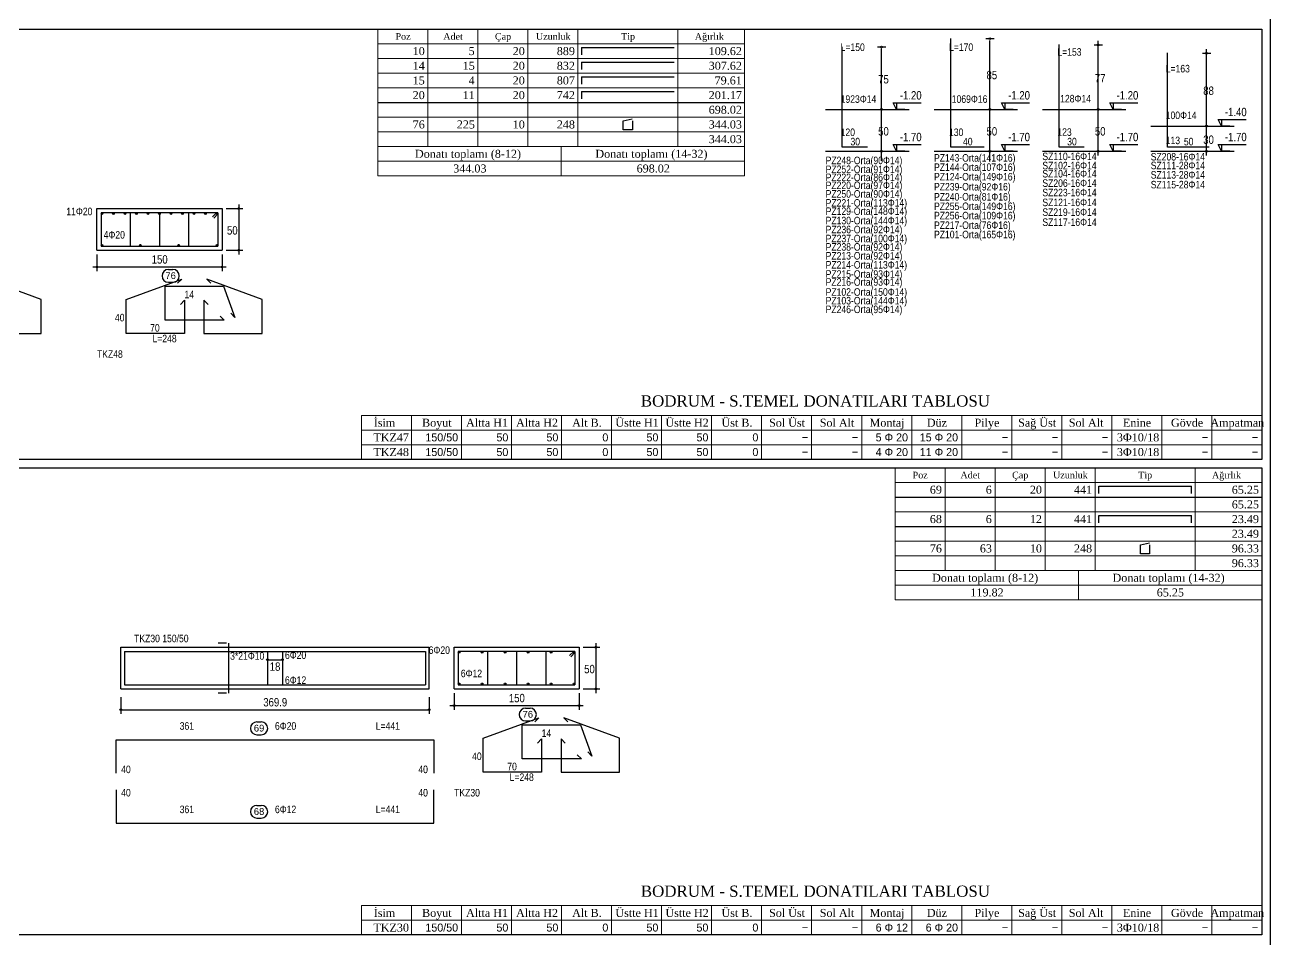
# Model space of a CAD drawing. Header units: metres. Extents: x 419734 to 420376, y 4564732 to 4565123.
# Drawn here: x 420154.2 to 420169.14, y 4565041.65 to 4565052.62 of the extents above; entities that cross this region are included whole.
import ezdxf

# ---------------------------------------------------------------- set-up
doc = ezdxf.new("R2010")
doc.units = ezdxf.units.M
for name, color, linetype in [('Standart', 7, 'Continuous'), ('SW_DIM', 33, 'Continuous'), ('SW_REINFORCEMENT', 7, 'Continuous'), ('SW_SEZIONI_CARPENTERIA', 4, 'Continuous'), ('SW_TXT_TESTI', 1, 'Continuous')]:
    doc.layers.add(name, color=color, linetype=linetype)
doc.styles.add('ACA_1', font='ARIALN.TTF')
doc.styles.add('arial_1_18', font='arial.ttf', dxfattribs={"height": 0.2})
doc.styles.add('SWS', font='ARIALN.TTF')
doc.styles.add('symbol_1_18', font='symbol.ttf', dxfattribs={"height": 0.2})
doc.styles.add('times new roman_1_18', font='times.ttf', dxfattribs={"height": 0.2})

msp = doc.modelspace()

# ---------------------------------------------------------------- linework, layer by layer
for points in [[(420099.1896, 4565062.86785), (420169.1396, 4565062.86785), (420169.1396, 4565020.82258), (420099.1896, 4565020.82258)], [(420137.27244, 4565052.56868), (420169.0396, 4565052.56868), (420169.0396, 4565047.40746), (420137.27244, 4565047.40746)], [(420152.58512, 4565047.30746), (420169.0396, 4565047.30746), (420169.0396, 4565041.70378), (420152.58512, 4565041.70378)]]:
    msp.add_lwpolyline(points, close=True)
at = {"layer": 'Standart', "color": 1, "linetype": 'Continuous', "lineweight": 5}
for points in [[(420158.43498, 4565052.56868), (420162.83498, 4565052.56868)], [(420158.43498, 4565052.56868), (420158.43498, 4565050.80868)], [(420159.03498, 4565052.56868), (420159.03498, 4565051.16068)], [(420159.63498, 4565052.56868), (420159.63498, 4565051.16068)], [(420160.23498, 4565052.56868), (420160.23498, 4565051.16068)], [(420160.83498, 4565052.56868), (420160.83498, 4565051.16068)], [(420162.03498, 4565052.56868), (420162.03498, 4565051.16068)], [(420162.83498, 4565052.56868), (420162.83498, 4565050.80868)], [(420158.43498, 4565052.39268), (420162.83498, 4565052.39268)], [(420158.43498, 4565052.21668), (420162.83498, 4565052.21668)], [(420158.43498, 4565052.04068), (420162.83498, 4565052.04068)], [(420158.43498, 4565051.86468), (420162.83498, 4565051.86468)], [(420158.43498, 4565051.51268), (420162.83498, 4565051.51268)], [(420158.43498, 4565051.33668), (420162.83498, 4565051.33668)], [(420158.43498, 4565051.16068), (420162.83498, 4565051.16068)], [(420160.63498, 4565051.16068), (420160.63498, 4565050.80868)], [(420158.43498, 4565050.98468), (420162.83498, 4565050.98468)], [(420158.43498, 4565050.80868), (420162.83498, 4565050.80868)], [(420158.2396, 4565047.93546), (420169.0396, 4565047.93546)], [(420158.2396, 4565047.93546), (420158.2396, 4565047.40746)], [(420158.8396, 4565047.93546), (420158.8396, 4565047.40746)], [(420159.4396, 4565047.93546), (420159.4396, 4565047.40746)], [(420160.0396, 4565047.93546), (420160.0396, 4565047.40746)], [(420160.6396, 4565047.93546), (420160.6396, 4565047.40746)], [(420161.2396, 4565047.93546), (420161.2396, 4565047.40746)], [(420161.8396, 4565047.93546), (420161.8396, 4565047.40746)], [(420162.4396, 4565047.93546), (420162.4396, 4565047.40746)], [(420163.0396, 4565047.93546), (420163.0396, 4565047.40746)], [(420163.6396, 4565047.93546), (420163.6396, 4565047.40746)], [(420164.2396, 4565047.93546), (420164.2396, 4565047.40746)], [(420164.8396, 4565047.93546), (420164.8396, 4565047.40746)], [(420165.4396, 4565047.93546), (420165.4396, 4565047.40746)], [(420166.0396, 4565047.93546), (420166.0396, 4565047.40746)], [(420166.6396, 4565047.93546), (420166.6396, 4565047.40746)], [(420167.2396, 4565047.93546), (420167.2396, 4565047.40746)], [(420167.8396, 4565047.93546), (420167.8396, 4565047.40746)], [(420168.4396, 4565047.93546), (420168.4396, 4565047.40746)], [(420169.0396, 4565047.93546), (420169.0396, 4565047.40746)], [(420158.2396, 4565047.75946), (420169.0396, 4565047.75946)], [(420158.2396, 4565047.58346), (420169.0396, 4565047.58346)], [(420158.2396, 4565047.40746), (420169.0396, 4565047.40746)], [(420164.6396, 4565047.30746), (420169.0396, 4565047.30746)], [(420164.6396, 4565047.30746), (420164.6396, 4565045.72346)], [(420165.2396, 4565047.30746), (420165.2396, 4565046.07546)], [(420165.8396, 4565047.30746), (420165.8396, 4565046.07546)], [(420166.4396, 4565047.30746), (420166.4396, 4565046.07546)], [(420167.0396, 4565047.30746), (420167.0396, 4565046.07546)], [(420168.2396, 4565047.30746), (420168.2396, 4565046.07546)], [(420169.0396, 4565047.30746), (420169.0396, 4565045.72346)], [(420164.6396, 4565047.13146), (420169.0396, 4565047.13146)], [(420164.6396, 4565046.77946), (420169.0396, 4565046.77946)], [(420164.6396, 4565046.42746), (420169.0396, 4565046.42746)], [(420164.6396, 4565046.25146), (420169.0396, 4565046.25146)], [(420164.6396, 4565046.07546), (420169.0396, 4565046.07546)], [(420166.8396, 4565046.07546), (420166.8396, 4565045.72346)], [(420164.6396, 4565045.89946), (420169.0396, 4565045.89946)], [(420164.6396, 4565045.72346), (420169.0396, 4565045.72346)], [(420158.2396, 4565042.05578), (420169.0396, 4565042.05578)], [(420158.2396, 4565042.05578), (420158.2396, 4565041.70378)], [(420158.8396, 4565042.05578), (420158.8396, 4565041.70378)], [(420159.4396, 4565042.05578), (420159.4396, 4565041.70378)], [(420160.0396, 4565042.05578), (420160.0396, 4565041.70378)], [(420160.6396, 4565042.05578), (420160.6396, 4565041.70378)], [(420161.2396, 4565042.05578), (420161.2396, 4565041.70378)], [(420161.8396, 4565042.05578), (420161.8396, 4565041.70378)], [(420162.4396, 4565042.05578), (420162.4396, 4565041.70378)], [(420163.0396, 4565042.05578), (420163.0396, 4565041.70378)], [(420163.6396, 4565042.05578), (420163.6396, 4565041.70378)], [(420164.2396, 4565042.05578), (420164.2396, 4565041.70378)], [(420164.8396, 4565042.05578), (420164.8396, 4565041.70378)], [(420165.4396, 4565042.05578), (420165.4396, 4565041.70378)], [(420166.0396, 4565042.05578), (420166.0396, 4565041.70378)], [(420166.6396, 4565042.05578), (420166.6396, 4565041.70378)], [(420167.2396, 4565042.05578), (420167.2396, 4565041.70378)], [(420167.8396, 4565042.05578), (420167.8396, 4565041.70378)], [(420168.4396, 4565042.05578), (420168.4396, 4565041.70378)], [(420169.0396, 4565042.05578), (420169.0396, 4565041.70378)], [(420158.2396, 4565041.87978), (420169.0396, 4565041.87978)], [(420158.2396, 4565041.70378), (420169.0396, 4565041.70378)]]:
    msp.add_lwpolyline(points, dxfattribs=at)
at = {"layer": 'Standart', "color": 7, "linetype": 'Continuous', "lineweight": -3}
for points in [[(420160.87898, 4565052.34868), (420161.99098, 4565052.34868)], [(420160.87898, 4565052.34868), (420160.87898, 4565052.26068)], [(420160.87898, 4565052.17268), (420161.99098, 4565052.17268)], [(420160.87898, 4565052.17268), (420160.87898, 4565052.08468)], [(420160.87898, 4565051.99668), (420161.99098, 4565051.99668)], [(420160.87898, 4565051.99668), (420160.87898, 4565051.90868)], [(420160.87898, 4565051.82068), (420161.99098, 4565051.82068)], [(420160.87898, 4565051.82068), (420160.87898, 4565051.73268)], [(420161.37998, 4565051.46868), (420161.48723, 4565051.49068)], [(420161.37998, 4565051.35868), (420161.37998, 4565051.46868)], [(420161.48998, 4565051.46868), (420161.48998, 4565051.35868)], [(420161.48998, 4565051.35868), (420161.37998, 4565051.35868)], [(420167.0836, 4565047.08746), (420168.1956, 4565047.08746)], [(420167.0836, 4565046.99946), (420167.0836, 4565047.08746)], [(420168.1956, 4565046.99946), (420168.1956, 4565047.08746)], [(420167.0836, 4565046.73546), (420168.1956, 4565046.73546)], [(420167.0836, 4565046.64746), (420167.0836, 4565046.73546)], [(420168.1956, 4565046.64746), (420168.1956, 4565046.73546)], [(420167.5846, 4565046.38346), (420167.69185, 4565046.40546)], [(420167.5846, 4565046.27346), (420167.5846, 4565046.38346)], [(420167.6946, 4565046.38346), (420167.6946, 4565046.27346)], [(420167.6946, 4565046.27346), (420167.5846, 4565046.27346)]]:
    msp.add_lwpolyline(points, dxfattribs=at)
at = {"layer": 'SW_DIM'}
for points in [[(420164.42755, 4565052.3542), (420164.52755, 4565052.3542)], [(420164.47755, 4565050.98704), (420164.47755, 4565052.33704)], [(420165.72755, 4565052.4542), (420165.82755, 4565052.4542)], [(420165.77755, 4565050.97978), (420165.77755, 4565052.42978)], [(420167.02755, 4565052.3792), (420167.12755, 4565052.3792)], [(420167.07755, 4565051.0542), (420167.07755, 4565052.4292)], [(420168.32755, 4565052.2792), (420168.42755, 4565052.2792)], [(420168.37755, 4565051.0542), (420168.37755, 4565052.3292)], [(420164.42755, 4565051.6042), (420164.52755, 4565051.6042)], [(420164.65755, 4565051.6042), (420164.61755, 4565051.6842)], [(420164.61755, 4565051.6842), (420164.95227, 4565051.6842)], [(420164.65755, 4565051.6842), (420164.65755, 4565051.6042)], [(420164.75755, 4565051.6042), (420164.65755, 4565051.6042)], [(420165.72755, 4565051.6042), (420165.82755, 4565051.6042)], [(420165.95755, 4565051.6042), (420165.91755, 4565051.6842)], [(420165.91755, 4565051.6842), (420166.25227, 4565051.6842)], [(420165.95755, 4565051.6842), (420165.95755, 4565051.6042)], [(420166.05755, 4565051.6042), (420165.95755, 4565051.6042)], [(420167.02755, 4565051.6042), (420167.12755, 4565051.6042)], [(420167.25755, 4565051.6042), (420167.21755, 4565051.6842)], [(420167.21755, 4565051.6842), (420167.55227, 4565051.6842)], [(420167.25755, 4565051.6842), (420167.25755, 4565051.6042)], [(420167.35755, 4565051.6042), (420167.25755, 4565051.6042)], [(420168.55755, 4565051.4042), (420168.51755, 4565051.4842)], [(420168.51755, 4565051.4842), (420168.85227, 4565051.4842)], [(420168.55755, 4565051.4842), (420168.55755, 4565051.4042)], [(420168.32755, 4565051.4042), (420168.42755, 4565051.4042)], [(420168.65755, 4565051.4042), (420168.55755, 4565051.4042)], [(420164.65755, 4565051.1042), (420164.61755, 4565051.1842)], [(420164.61755, 4565051.1842), (420164.95227, 4565051.1842)], [(420164.65755, 4565051.1842), (420164.65755, 4565051.1042)], [(420165.95755, 4565051.1042), (420165.91755, 4565051.1842)], [(420165.91755, 4565051.1842), (420166.25227, 4565051.1842)], [(420165.95755, 4565051.1842), (420165.95755, 4565051.1042)], [(420167.25755, 4565051.1042), (420167.21755, 4565051.1842)], [(420167.21755, 4565051.1842), (420167.55227, 4565051.1842)], [(420167.25755, 4565051.1842), (420167.25755, 4565051.1042)], [(420168.55755, 4565051.1042), (420168.51755, 4565051.1842)], [(420168.51755, 4565051.1842), (420168.85227, 4565051.1842)], [(420168.55755, 4565051.1842), (420168.55755, 4565051.1042)], [(420164.42755, 4565051.1042), (420164.52755, 4565051.1042)], [(420164.75755, 4565051.1042), (420164.65755, 4565051.1042)], [(420165.72755, 4565051.1042), (420165.82755, 4565051.1042)], [(420166.05755, 4565051.1042), (420165.95755, 4565051.1042)], [(420167.02755, 4565051.1042), (420167.12755, 4565051.1042)], [(420167.35755, 4565051.1042), (420167.25755, 4565051.1042)], [(420168.32755, 4565051.1042), (420168.42755, 4565051.1042)], [(420168.65755, 4565051.1042), (420168.55755, 4565051.1042)], [(420156.61529, 4565050.4159), (420156.81529, 4565050.4159)], [(420156.76529, 4565050.4659), (420156.76529, 4565049.8659)], [(420155.06529, 4565049.8659), (420155.06529, 4565049.6659)], [(420156.56529, 4565049.8659), (420156.56529, 4565049.6659)], [(420156.61529, 4565049.9159), (420156.81529, 4565049.9159)], [(420155.01529, 4565049.7159), (420156.61529, 4565049.7159)], [(420161.05019, 4565045.20467), (420161.05019, 4565044.60467)], [(420160.90019, 4565045.15467), (420161.10019, 4565045.15467)], [(420157.11047, 4565045.00467), (420157.29047, 4565045.00467)], [(420159.35019, 4565044.60467), (420159.35019, 4565044.40467)], [(420160.85019, 4565044.60467), (420160.85019, 4565044.40467)], [(420160.90019, 4565044.65467), (420161.10019, 4565044.65467)], [(420155.35076, 4565044.55467), (420155.35076, 4565044.35467)], [(420159.05019, 4565044.55467), (420159.05019, 4565044.35467)], [(420159.30019, 4565044.45467), (420160.90019, 4565044.45467)], [(420155.35076, 4565044.40467), (420159.05019, 4565044.40467)]]:
    msp.add_lwpolyline(points, dxfattribs=at)
for centre in [(420164.47755, 4565052.3542), (420165.77755, 4565052.4542), (420167.07755, 4565052.3792), (420168.37755, 4565052.2792), (420164.47755, 4565051.6042), (420165.77755, 4565051.6042), (420167.07755, 4565051.6042), (420168.37755, 4565051.4042), (420164.47755, 4565051.1042), (420165.77755, 4565051.1042), (420167.07755, 4565051.1042), (420168.37755, 4565051.1042), (420156.76529, 4565050.4159), (420156.76529, 4565049.9159), (420155.06529, 4565049.7159), (420156.56529, 4565049.7159), (420161.05019, 4565045.15467), (420157.11047, 4565045.00467), (420157.29047, 4565045.00467), (420161.05019, 4565044.65467), (420155.35076, 4565044.40467), (420159.05019, 4565044.40467), (420159.35019, 4565044.45467), (420160.85019, 4565044.45467)]:
    msp.add_circle(centre, 0.01, dxfattribs=at)
at = {"layer": 'SW_REINFORCEMENT', "color": 7, "ltscale": 0.05, "flags": 128}
for points in [[(420164.00755, 4565051.1542), (420164.00755, 4565052.3542)], [(420165.30755, 4565051.1542), (420165.30755, 4565052.4542)], [(420166.60755, 4565051.1542), (420166.60755, 4565052.3842)], [(420167.90755, 4565051.1542), (420167.90755, 4565052.2842)], [(420164.30755, 4565051.1542), (420164.00755, 4565051.1542)], [(420165.70755, 4565051.1542), (420165.30755, 4565051.1542)], [(420166.90755, 4565051.1542), (420166.60755, 4565051.1542)], [(420168.40755, 4565051.1542), (420167.90755, 4565051.1542)], [(420156.51529, 4565050.3659), (420155.11529, 4565050.3659)], [(420155.11529, 4565050.3659), (420155.11529, 4565049.9659)], [(420155.46529, 4565050.3659), (420155.46529, 4565049.9659)], [(420155.81529, 4565050.3659), (420155.81529, 4565049.9659)], [(420156.16529, 4565050.3659), (420156.16529, 4565049.9659)], [(420156.50069, 4565050.3659), (420156.45119, 4565050.3164)], [(420156.51529, 4565050.3513), (420156.46579, 4565050.3018)], [(420156.51529, 4565050.3659), (420156.51529, 4565049.9659)], [(420155.11529, 4565049.9659), (420156.51529, 4565049.9659)], [(420155.92203, 4565049.68516), (420155.97603, 4565049.68516)], [(420154.39756, 4565049.3259), (420153.73038, 4565049.56873)], [(420155.41529, 4565049.3259), (420156.08247, 4565049.56873)], [(420155.92203, 4565049.53216), (420155.97603, 4565049.53216)], [(420156.08247, 4565049.56873), (420156.03297, 4565049.51923)], [(420157.04862, 4565049.3259), (420156.38144, 4565049.56873)], [(420156.38144, 4565049.56873), (420156.43094, 4565049.51923)], [(420155.88195, 4565049.0759), (420155.88195, 4565049.4859)], [(420155.88195, 4565049.4859), (420156.58195, 4565049.4859)], [(420156.58195, 4565049.4859), (420156.71876, 4565049.11002)], [(420154.39756, 4565048.9159), (420154.39756, 4565049.3259)], [(420155.41529, 4565048.9159), (420155.41529, 4565049.3259)], [(420156.06579, 4565049.2664), (420156.11529, 4565049.3159)], [(420156.11529, 4565049.3159), (420156.11529, 4565048.9159)], [(420156.39812, 4565049.2664), (420156.34862, 4565049.3159)], [(420156.34862, 4565049.3159), (420156.34862, 4565048.9159)], [(420157.04862, 4565048.9159), (420157.04862, 4565049.3259)], [(420156.59195, 4565049.0759), (420155.88195, 4565049.0759)], [(420156.54246, 4565049.12539), (420156.59195, 4565049.0759)], [(420156.71876, 4565049.11002), (420156.66926, 4565049.15952)], [(420153.69756, 4565048.9159), (420154.39756, 4565048.9159)], [(420156.11529, 4565048.9159), (420155.41529, 4565048.9159)], [(420156.34862, 4565048.9159), (420157.04862, 4565048.9159)], [(420155.39576, 4565045.10467), (420155.39576, 4565044.70467)], [(420155.39576, 4565045.10467), (420159.00519, 4565045.10467)], [(420157.11047, 4565045.10467), (420157.11047, 4565044.70467)], [(420157.29047, 4565045.10467), (420157.29047, 4565044.70467)], [(420159.00519, 4565045.10467), (420159.00519, 4565044.70467)], [(420160.80019, 4565045.10467), (420159.40019, 4565045.10467)], [(420159.40019, 4565045.10467), (420159.40019, 4565044.70467)], [(420159.75019, 4565045.10467), (420159.75019, 4565044.70467)], [(420160.10019, 4565045.10467), (420160.10019, 4565044.70467)], [(420160.45019, 4565045.10467), (420160.45019, 4565044.70467)], [(420160.78559, 4565045.10467), (420160.73609, 4565045.05517)], [(420160.80019, 4565045.09007), (420160.75069, 4565045.04057)], [(420160.80019, 4565045.10467), (420160.80019, 4565044.70467)], [(420155.39576, 4565044.70467), (420159.00519, 4565044.70467)], [(420159.40019, 4565044.70467), (420160.80019, 4565044.70467)], [(420160.20693, 4565044.42394), (420160.26093, 4565044.42394)], [(420159.70019, 4565044.06467), (420160.36737, 4565044.3075)], [(420160.20693, 4565044.27094), (420160.26093, 4565044.27094)], [(420160.36737, 4565044.3075), (420160.31787, 4565044.25801)], [(420161.33352, 4565044.06467), (420160.66634, 4565044.3075)], [(420160.66634, 4565044.3075), (420160.71584, 4565044.25801)], [(420156.983, 4565044.25767), (420157.037, 4565044.25767)], [(420160.16685, 4565043.81467), (420160.16685, 4565044.22467)], [(420160.16685, 4565044.22467), (420160.86685, 4565044.22467)], [(420160.86685, 4565044.22467), (420161.00366, 4565043.84879)], [(420155.29576, 4565043.64467), (420155.29576, 4565044.04467)], [(420155.29576, 4565044.04467), (420159.10519, 4565044.04467)], [(420156.983, 4565044.10467), (420157.037, 4565044.10467)], [(420159.10519, 4565044.04467), (420159.10519, 4565043.64467)], [(420159.70019, 4565043.65467), (420159.70019, 4565044.06467)], [(420160.35069, 4565044.00517), (420160.40019, 4565044.05467)], [(420160.40019, 4565044.05467), (420160.40019, 4565043.65467)], [(420160.68302, 4565044.00517), (420160.63352, 4565044.05467)], [(420160.63352, 4565044.05467), (420160.63352, 4565043.65467)], [(420161.33352, 4565043.65467), (420161.33352, 4565044.06467)], [(420160.82736, 4565043.86417), (420160.87685, 4565043.81467)], [(420161.00366, 4565043.84879), (420160.95416, 4565043.89829)], [(420160.87685, 4565043.81467), (420160.16685, 4565043.81467)], [(420160.40019, 4565043.65467), (420159.70019, 4565043.65467)], [(420160.63352, 4565043.65467), (420161.33352, 4565043.65467)], [(420155.29576, 4565043.44467), (420155.29576, 4565043.04467)], [(420159.10519, 4565043.04467), (420159.10519, 4565043.44467)], [(420156.983, 4565043.25767), (420157.037, 4565043.25767)], [(420156.983, 4565043.10467), (420157.037, 4565043.10467)], [(420155.29576, 4565043.04467), (420159.10519, 4565043.04467)]]:
    msp.add_lwpolyline(points, dxfattribs=at)
at = {"layer": 'SW_REINFORCEMENT', "color": 7, "ltscale": 0.05}
for centre in [(420155.12529, 4565050.3559), (420155.26329, 4565050.3559), (420155.40129, 4565050.3559), (420155.53929, 4565050.3559), (420155.67729, 4565050.3559), (420155.81529, 4565050.3559), (420155.95329, 4565050.3559), (420156.09129, 4565050.3559), (420156.22929, 4565050.3559), (420156.36729, 4565050.3559), (420156.50529, 4565050.3559), (420155.12529, 4565049.9759), (420155.58529, 4565049.9759), (420156.04529, 4565049.9759), (420156.50529, 4565049.9759), (420159.41019, 4565045.09467), (420159.68619, 4565045.09467), (420159.96219, 4565045.09467), (420160.23819, 4565045.09467), (420160.51419, 4565045.09467), (420160.79019, 4565045.09467), (420159.41019, 4565044.71467), (420159.68619, 4565044.71467), (420159.96219, 4565044.71467), (420160.23819, 4565044.71467), (420160.51419, 4565044.71467), (420160.79019, 4565044.71467)]:
    msp.add_circle(centre, 0.01, dxfattribs=at)
for centre, start, end in [((420155.92203, 4565049.60866), 90, 270), ((420155.97603, 4565049.60866), 270, 90), ((420160.20693, 4565044.34744), 90, 270), ((420160.26093, 4565044.34744), 270, 90), ((420156.983, 4565044.18117), 90, 270), ((420157.037, 4565044.18117), 270, 90), ((420156.983, 4565043.18117), 90, 270), ((420157.037, 4565043.18117), 270, 90)]:
    msp.add_arc(centre, 0.0765, start, end, dxfattribs=at)
at = {"layer": 'SW_SEZIONI_CARPENTERIA'}
for points in [[(420163.80755, 4565051.6042), (420164.80755, 4565051.6042)], [(420165.10755, 4565051.6042), (420166.10755, 4565051.6042)], [(420166.40755, 4565051.6042), (420167.40755, 4565051.6042)], [(420167.70755, 4565051.4042), (420168.70755, 4565051.4042)], [(420163.80755, 4565051.1042), (420164.80755, 4565051.1042)], [(420165.10755, 4565051.1042), (420166.10755, 4565051.1042)], [(420166.40755, 4565051.1042), (420167.40755, 4565051.1042)], [(420167.70755, 4565051.1042), (420168.70755, 4565051.1042)], [(420155.06529, 4565049.9159), (420155.06529, 4565050.4159)], [(420155.06529, 4565050.4159), (420156.56529, 4565050.4159)], [(420156.56529, 4565050.4159), (420156.56529, 4565049.9159)], [(420155.06529, 4565049.9159), (420156.56529, 4565049.9159)], [(420156.62056, 4565045.20467), (420156.52056, 4565045.20467)], [(420156.64556, 4565044.60467), (420156.64556, 4565045.20467)], [(420155.35076, 4565044.65467), (420155.35076, 4565045.15467)], [(420155.35076, 4565045.15467), (420159.05019, 4565045.15467)], [(420159.05019, 4565044.65467), (420159.05019, 4565045.15467)], [(420159.35019, 4565044.65467), (420159.35019, 4565045.15467)], [(420159.35019, 4565045.15467), (420160.85019, 4565045.15467)], [(420160.85019, 4565045.15467), (420160.85019, 4565044.65467)], [(420155.35076, 4565044.65467), (420159.05019, 4565044.65467)], [(420156.62056, 4565044.60467), (420156.52056, 4565044.60467)], [(420159.35019, 4565044.65467), (420160.85019, 4565044.65467)]]:
    msp.add_lwpolyline(points, dxfattribs=at)
at = {"layer": 'SW_TXT_TESTI', "linetype": 'Continuous', "lineweight": -3}
for points in [[(420158.43498, 4565051.68868), (420162.83498, 4565051.68868)], [(420164.6396, 4565046.95546), (420169.0396, 4565046.95546)], [(420164.6396, 4565046.60346), (420169.0396, 4565046.60346)]]:
    msp.add_lwpolyline(points, dxfattribs=at)

# ---------------------------------------------------------------- texts
at = {"layer": 'Standart', "color": 3, "linetype": 'Continuous', "lineweight": 5, "style": 'arial_1_18'}
for s, p in [('76', (420155.8861, 4565049.57099)), ('76', (420160.171, 4565044.30976)), ('69', (420156.94707, 4565044.1435)), ('68', (420156.94707, 4565043.1435))]:
    msp.add_text(s, height=0.081, dxfattribs=at).set_placement(p)
at = {"layer": 'SW_DIM', "style": 'SWS'}
for s, p in [('85', (420165.73755, 4565051.96704)), ('75', (420164.43755, 4565051.91704)), ('77', (420167.03755, 4565051.92954)), ('-1.20', (420164.69755, 4565051.7242)), ('-1.20', (420165.99755, 4565051.7242)), ('-1.20', (420167.29755, 4565051.7242)), ('88', (420168.33755, 4565051.77954)), ('-1.40', (420168.59755, 4565051.5242)), ('50', (420164.43755, 4565051.29204)), ('-1.70', (420164.69755, 4565051.2242)), ('50', (420165.73755, 4565051.29204)), ('-1.70', (420165.99755, 4565051.2242)), ('50', (420167.03755, 4565051.29204)), ('-1.70', (420167.29755, 4565051.2242)), ('30', (420168.33755, 4565051.19204)), ('-1.70', (420168.59755, 4565051.2242)), ('50', (420156.62529, 4565050.10374)), ('150', (420155.72206, 4565049.7559)), ('18', (420157.13832, 4565044.8723)), ('50', (420160.91019, 4565044.84252)), ('150', (420160.00696, 4565044.49467)), ('369.9', (420157.06063, 4565044.44467))]:
    msp.add_text(s, height=0.1, dxfattribs=at).set_placement(p)
at = {"layer": 'SW_REINFORCEMENT', "color": 1, "style": 'ACA_1'}
for s, p in [('L=150', (420163.98755, 4565052.30622)), ('L=170', (420165.28755, 4565052.30622)), ('L=153', (420166.58755, 4565052.24907)), ('L=163', (420167.88755, 4565052.04907)), ('1923Φ14', (420163.98755, 4565051.6842)), ('1069Φ16', (420165.32072, 4565051.6842)), ('128Φ14', (420166.62072, 4565051.6892)), ('100Φ14', (420167.88755, 4565051.4892)), ('120', (420163.98755, 4565051.28597)), ('130', (420165.28755, 4565051.28597)), ('123', (420166.58755, 4565051.28847)), ('30', (420164.10539, 4565051.1742)), ('40', (420165.45539, 4565051.1742)), ('30', (420166.70539, 4565051.1742)), ('113', (420167.88755, 4565051.18847)), ('50', (420168.10539, 4565051.1742)), ('PZ248-Orta(90Φ14)', (420163.80755, 4565050.94836)), ('PZ143-Orta(141Φ16)', (420165.10755, 4565050.97878)), ('SZ110-16Φ14', (420166.40755, 4565050.99706)), ('SZ208-16Φ14', (420167.70755, 4565050.99302)), ('PZ252-Orta(91Φ14)', (420163.80755, 4565050.8422)), ('PZ222-Orta(86Φ14)', (420163.80755, 4565050.74516)), ('PZ144-Orta(107Φ16)', (420165.10755, 4565050.86712)), ('PZ124-Orta(149Φ16)', (420165.10755, 4565050.75296)), ('SZ102-16Φ14', (420166.40755, 4565050.88659)), ('SZ104-16Φ14', (420166.40755, 4565050.78901)), ('SZ111-28Φ14', (420167.70755, 4565050.88782)), ('SZ113-28Φ14', (420167.70755, 4565050.7754)), ('PZ220-Orta(97Φ14)', (420163.80755, 4565050.64954)), ('PZ239-Orta(92Φ16)', (420165.10755, 4565050.63299)), ('SZ206-16Φ14', (420166.40755, 4565050.67625)), ('SZ115-28Φ14', (420167.70755, 4565050.65817)), ('PZ250-Orta(90Φ14)', (420163.80755, 4565050.5467)), ('PZ240-Orta(81Φ16)', (420165.10755, 4565050.51186)), ('SZ223-16Φ14', (420166.40755, 4565050.56325)), ('11Φ20', (420154.69757, 4565050.3359)), ('PZ221-Orta(113Φ14)', (420163.80755, 4565050.4392)), ('PZ129-Orta(148Φ14)', (420163.80755, 4565050.33942)), ('PZ255-Orta(149Φ16)', (420165.10755, 4565050.39814)), ('SZ121-16Φ14', (420166.40755, 4565050.44472)), ('SZ219-16Φ14', (420166.40755, 4565050.32798)), ('PZ130-Orta(144Φ14)', (420163.80755, 4565050.22706)), ('PZ256-Orta(109Φ16)', (420165.10755, 4565050.28672)), ('PZ217-Orta(76Φ16)', (420165.10755, 4565050.17101)), ('SZ117-16Φ14', (420166.40755, 4565050.20729)), ('4Φ20', (420155.14529, 4565050.0559)), ('PZ236-Orta(92Φ14)', (420163.80755, 4565050.11943)), ('PZ237-Orta(100Φ14)', (420163.80755, 4565050.01138)), ('PZ101-Orta(165Φ16)', (420165.10755, 4565050.05952)), ('PZ238-Orta(92Φ14)', (420163.80755, 4565049.91107)), ('PZ213-Orta(92Φ14)', (420163.80755, 4565049.80421)), ('PZ214-Orta(113Φ14)', (420163.80755, 4565049.6959)), ('PZ215-Orta(93Φ14)', (420163.80755, 4565049.58552)), ('PZ216-Orta(93Φ14)', (420163.80755, 4565049.49031)), ('14', (420156.11529, 4565049.3399)), ('PZ102-Orta(150Φ14)', (420163.80755, 4565049.37011)), ('PZ103-Orta(144Φ14)', (420163.80755, 4565049.26617)), ('PZ246-Orta(95Φ14)', (420163.80755, 4565049.16222)), ('40', (420155.28098, 4565049.0629)), ('70', (420155.70313, 4565048.9399)), ('L=248', (420155.7314, 4565048.8119)), ('TKZ48', (420155.06529, 4565048.6259)), ('TKZ30 150/50', (420155.51076, 4565045.21467)), ('6Φ20', (420159.04462, 4565045.07467)), ('3*21Φ10', (420156.66273, 4565045.00467)), ('6Φ20', (420157.32047, 4565045.01467)), ('6Φ12', (420159.43019, 4565044.79467)), ('6Φ12', (420157.32047, 4565044.71467)), ('361', (420156.05764, 4565044.16467)), ('6Φ20', (420157.20047, 4565044.16467)), ('L=441', (420158.41036, 4565044.16467)), ('14', (420160.40019, 4565044.07867)), ('40', (420159.56588, 4565043.80167)), ('40', (420155.35576, 4565043.64467)), ('40', (420158.92088, 4565043.64467)), ('70', (420159.98803, 4565043.67867)), ('L=248', (420160.0163, 4565043.55067)), ('40', (420155.35576, 4565043.36467)), ('40', (420158.92088, 4565043.36467)), ('TKZ30', (420159.35019, 4565043.36467)), ('361', (420156.05764, 4565043.16467)), ('6Φ12', (420157.20047, 4565043.16467)), ('L=441', (420158.41036, 4565043.16467))]:
    msp.add_text(s, height=0.09, dxfattribs=at).set_placement(p)
at = {"layer": 'SW_SEZIONI_CARPENTERIA', "style": 'times new roman_1_18'}
for s, height, p in [('Poz', 0.08, (420158.64627, 4565052.44068)), ('Adet', 0.08, (420159.22002, 4565052.44068)), ('Çap', 0.08, (420159.83973, 4565052.44068)), ('Uzunluk', 0.08, (420160.33125, 4565052.44068)), ('Tip', 0.08, (420161.35282, 4565052.44068)), ('Ağırlık', 0.08, (420162.2378, 4565052.44068)), ('Donatı toplamı (8-12)', 0.096, (420158.88042, 4565051.02468)), ('Donatı toplamı (14-32)', 0.096, (420161.04491, 4565051.02468)), ('İsim', 0.096, (420158.38594, 4565047.79946)), ('Boyut', 0.096, (420158.96606, 4565047.79946)), ('Altta H1', 0.096, (420159.49324, 4565047.79946)), ('Altta H2', 0.096, (420160.09324, 4565047.79946)), ('Alt B.', 0.096, (420160.76614, 4565047.79946)), ('Üstte H1', 0.096, (420161.28538, 4565047.79946)), ('Üstte H2', 0.096, (420161.88538, 4565047.79946)), ('Üst B.', 0.096, (420162.55829, 4565047.79946)), ('Sol Üst', 0.096, (420163.12867, 4565047.79946)), ('Sol Alt', 0.096, (420163.73652, 4565047.79946)), ('Montaj', 0.096, (420164.33456, 4565047.79946)), ('Düz', 0.096, (420165.02137, 4565047.79946)), ('Pilye', 0.096, (420165.59372, 4565047.79946)), ('Sağ Üst', 0.096, (420166.11688, 4565047.79946)), ('Sol Alt', 0.096, (420166.72474, 4565047.79946)), ('Enine', 0.096, (420167.374, 4565047.79946)), ('Gövde', 0.096, (420167.95035, 4565047.79946)), ('Ampatman', 0.096, (420168.42434, 4565047.79946)), ('Poz', 0.08, (420164.85089, 4565047.17946)), ('Adet', 0.08, (420165.42464, 4565047.17946)), ('Çap', 0.08, (420166.04435, 4565047.17946)), ('Uzunluk', 0.08, (420166.53587, 4565047.17946)), ('Tip', 0.08, (420167.55744, 4565047.17946)), ('Ağırlık', 0.08, (420168.44242, 4565047.17946)), ('Donatı toplamı (8-12)', 0.096, (420165.08504, 4565045.93946)), ('Donatı toplamı (14-32)', 0.096, (420167.24953, 4565045.93946)), ('İsim', 0.096, (420158.38594, 4565041.91978)), ('Üstte H1', 0.096, (420161.28538, 4565041.91978)), ('Üstte H2', 0.096, (420161.88538, 4565041.91978)), ('Üst B.', 0.096, (420162.55829, 4565041.91978)), ('Sol Üst', 0.096, (420163.12867, 4565041.91978)), ('Sağ Üst', 0.096, (420166.11688, 4565041.91978)), ('Boyut', 0.096, (420158.96606, 4565041.91978)), ('Altta H1', 0.096, (420159.49324, 4565041.91978)), ('Altta H2', 0.096, (420160.09324, 4565041.91978)), ('Alt B.', 0.096, (420160.76614, 4565041.91978)), ('Sol Alt', 0.096, (420163.73652, 4565041.91978)), ('Montaj', 0.096, (420164.33456, 4565041.91978)), ('Düz', 0.096, (420165.02137, 4565041.91978)), ('Pilye', 0.096, (420165.59372, 4565041.91978)), ('Sol Alt', 0.096, (420166.72474, 4565041.91978)), ('Enine', 0.096, (420167.374, 4565041.91978)), ('Gövde', 0.096, (420167.95035, 4565041.91978)), ('Ampatman', 0.096, (420168.42434, 4565041.91978))]:
    msp.add_text(s, height=height, dxfattribs=at).set_placement(p)
at = {"layer": 'SW_TXT_TESTI', "linetype": 'Continuous', "lineweight": 5}
for s, height, style, p in [('10', 0.096, 'times new roman_1_18', (420158.85295, 4565052.25668)), ('5', 0.096, 'times new roman_1_18', (420159.52396, 4565052.25668)), ('20', 0.096, 'times new roman_1_18', (420160.05295, 4565052.25668)), ('889', 0.096, 'times new roman_1_18', (420160.58193, 4565052.25668)), ('109.62', 0.096, 'times new roman_1_18', (420162.40438, 4565052.25668)), ('14', 0.096, 'times new roman_1_18', (420158.85295, 4565052.08068)), ('15', 0.096, 'times new roman_1_18', (420159.45295, 4565052.08068)), ('20', 0.096, 'times new roman_1_18', (420160.05295, 4565052.08068)), ('832', 0.096, 'times new roman_1_18', (420160.58193, 4565052.08068)), ('307.62', 0.096, 'times new roman_1_18', (420162.40438, 4565052.08068)), ('15', 0.096, 'times new roman_1_18', (420158.85295, 4565051.90468)), ('4', 0.096, 'times new roman_1_18', (420159.52396, 4565051.90468)), ('20', 0.096, 'times new roman_1_18', (420160.05295, 4565051.90468)), ('807', 0.096, 'times new roman_1_18', (420160.58193, 4565051.90468)), ('79.61', 0.096, 'times new roman_1_18', (420162.4754, 4565051.90468)), ('20', 0.096, 'times new roman_1_18', (420158.85295, 4565051.72868)), ('11', 0.096, 'times new roman_1_18', (420159.45295, 4565051.72868)), ('20', 0.096, 'times new roman_1_18', (420160.05295, 4565051.72868)), ('742', 0.096, 'times new roman_1_18', (420160.58193, 4565051.72868)), ('201.17', 0.096, 'times new roman_1_18', (420162.40438, 4565051.72868)), ('698.02', 0.096, 'times new roman_1_18', (420162.40438, 4565051.55268)), ('76', 0.096, 'times new roman_1_18', (420158.85295, 4565051.37668)), ('225', 0.096, 'times new roman_1_18', (420159.38193, 4565051.37668)), ('10', 0.096, 'times new roman_1_18', (420160.05295, 4565051.37668)), ('248', 0.096, 'times new roman_1_18', (420160.58193, 4565051.37668)), ('344.03', 0.096, 'times new roman_1_18', (420162.40438, 4565051.37668)), ('344.03', 0.096, 'times new roman_1_18', (420162.40438, 4565051.20068)), ('344.03', 0.096, 'times new roman_1_18', (420159.33968, 4565050.84868)), ('698.02', 0.096, 'times new roman_1_18', (420161.53968, 4565050.84868)), ('BODRUM - S.TEMEL DONATILARI TABLOSU', 0.1344, 'times new roman_1_18', (420161.58962, 4565048.04106)), ('TKZ47', 0.096, 'times new roman_1_18', (420158.38166, 4565047.62346)), ('150/50', 0.096, 'symbol_1_18', (420159.00534, 4565047.62346)), ('50', 0.096, 'symbol_1_18', (420159.85769, 4565047.62346)), ('50', 0.096, 'symbol_1_18', (420160.45769, 4565047.62346)), ('0', 0.096, 'symbol_1_18', (420161.12864, 4565047.62346)), ('50', 0.096, 'symbol_1_18', (420161.65769, 4565047.62346)), ('50', 0.096, 'symbol_1_18', (420162.25769, 4565047.62346)), ('0', 0.096, 'symbol_1_18', (420162.92864, 4565047.62346)), ('5 F 20', 0.096, 'symbol_1_18', (420164.40743, 4565047.62346)), ('15 F 20', 0.096, 'symbol_1_18', (420164.93647, 4565047.62346)), ('3Φ10/18', 0.096, 'times new roman_1_18', (420167.30138, 4565047.62346)), ('-', 0.096, 'symbol_1_18', (420163.52169, 4565047.62346)), ('-', 0.096, 'symbol_1_18', (420164.12169, 4565047.62346)), ('-', 0.096, 'symbol_1_18', (420165.92169, 4565047.62346)), ('-', 0.096, 'symbol_1_18', (420166.52169, 4565047.62346)), ('-', 0.096, 'symbol_1_18', (420167.12169, 4565047.62346)), ('-', 0.096, 'symbol_1_18', (420168.32169, 4565047.62346)), ('-', 0.096, 'symbol_1_18', (420168.92169, 4565047.62346)), ('TKZ48', 0.096, 'times new roman_1_18', (420158.38166, 4565047.44746)), ('150/50', 0.096, 'symbol_1_18', (420159.00534, 4565047.44746)), ('50', 0.096, 'symbol_1_18', (420159.85769, 4565047.44746)), ('50', 0.096, 'symbol_1_18', (420160.45769, 4565047.44746)), ('0', 0.096, 'symbol_1_18', (420161.12864, 4565047.44746)), ('50', 0.096, 'symbol_1_18', (420161.65769, 4565047.44746)), ('50', 0.096, 'symbol_1_18', (420162.25769, 4565047.44746)), ('0', 0.096, 'symbol_1_18', (420162.92864, 4565047.44746)), ('-', 0.096, 'symbol_1_18', (420163.52169, 4565047.44746)), ('-', 0.096, 'symbol_1_18', (420164.12169, 4565047.44746)), ('4 F 20', 0.096, 'symbol_1_18', (420164.40743, 4565047.44746)), ('11 F 20', 0.096, 'symbol_1_18', (420164.93647, 4565047.44746)), ('-', 0.096, 'symbol_1_18', (420165.92169, 4565047.44746)), ('-', 0.096, 'symbol_1_18', (420166.52169, 4565047.44746)), ('-', 0.096, 'symbol_1_18', (420167.12169, 4565047.44746)), ('3Φ10/18', 0.096, 'times new roman_1_18', (420167.30138, 4565047.44746)), ('-', 0.096, 'symbol_1_18', (420168.32169, 4565047.44746)), ('-', 0.096, 'symbol_1_18', (420168.92169, 4565047.44746)), ('69', 0.096, 'times new roman_1_18', (420165.05757, 4565046.99546)), ('6', 0.096, 'times new roman_1_18', (420165.72858, 4565046.99546)), ('20', 0.096, 'times new roman_1_18', (420166.25757, 4565046.99546)), ('441', 0.096, 'times new roman_1_18', (420166.78655, 4565046.99546)), ('65.25', 0.096, 'times new roman_1_18', (420168.68002, 4565046.99546)), ('65.25', 0.096, 'times new roman_1_18', (420168.68002, 4565046.81946)), ('68', 0.096, 'times new roman_1_18', (420165.05757, 4565046.64346)), ('6', 0.096, 'times new roman_1_18', (420165.72858, 4565046.64346)), ('12', 0.096, 'times new roman_1_18', (420166.25757, 4565046.64346)), ('441', 0.096, 'times new roman_1_18', (420166.78655, 4565046.64346)), ('23.49', 0.096, 'times new roman_1_18', (420168.68002, 4565046.64346)), ('23.49', 0.096, 'times new roman_1_18', (420168.68002, 4565046.46746)), ('76', 0.096, 'times new roman_1_18', (420165.05757, 4565046.29146)), ('63', 0.096, 'times new roman_1_18', (420165.65757, 4565046.29146)), ('10', 0.096, 'times new roman_1_18', (420166.25757, 4565046.29146)), ('248', 0.096, 'times new roman_1_18', (420166.78655, 4565046.29146)), ('96.33', 0.096, 'times new roman_1_18', (420168.68002, 4565046.29146)), ('96.33', 0.096, 'times new roman_1_18', (420168.68002, 4565046.11546)), ('119.82', 0.096, 'times new roman_1_18', (420165.5443, 4565045.76346)), ('65.25', 0.096, 'times new roman_1_18', (420167.77981, 4565045.76346)), ('BODRUM - S.TEMEL DONATILARI TABLOSU', 0.1344, 'times new roman_1_18', (420161.58962, 4565042.16138)), ('TKZ30', 0.096, 'times new roman_1_18', (420158.38166, 4565041.74378)), ('150/50', 0.096, 'symbol_1_18', (420159.00534, 4565041.74378)), ('50', 0.096, 'symbol_1_18', (420159.85769, 4565041.74378)), ('50', 0.096, 'symbol_1_18', (420160.45769, 4565041.74378)), ('0', 0.096, 'symbol_1_18', (420161.12864, 4565041.74378)), ('50', 0.096, 'symbol_1_18', (420161.65769, 4565041.74378)), ('50', 0.096, 'symbol_1_18', (420162.25769, 4565041.74378)), ('0', 0.096, 'symbol_1_18', (420162.92864, 4565041.74378)), ('-', 0.096, 'symbol_1_18', (420163.52169, 4565041.74378)), ('-', 0.096, 'symbol_1_18', (420164.12169, 4565041.74378)), ('6 F 12', 0.096, 'symbol_1_18', (420164.40743, 4565041.74378)), ('6 F 20', 0.096, 'symbol_1_18', (420165.00743, 4565041.74378)), ('-', 0.096, 'symbol_1_18', (420165.92169, 4565041.74378)), ('-', 0.096, 'symbol_1_18', (420166.52169, 4565041.74378)), ('-', 0.096, 'symbol_1_18', (420167.12169, 4565041.74378)), ('3Φ10/18', 0.096, 'times new roman_1_18', (420167.30138, 4565041.74378)), ('-', 0.096, 'symbol_1_18', (420168.32169, 4565041.74378)), ('-', 0.096, 'symbol_1_18', (420168.92169, 4565041.74378))]:
    msp.add_text(s, height=height, dxfattribs=dict(at, style=style)).set_placement(p)

doc.saveas('drawing.dxf')
